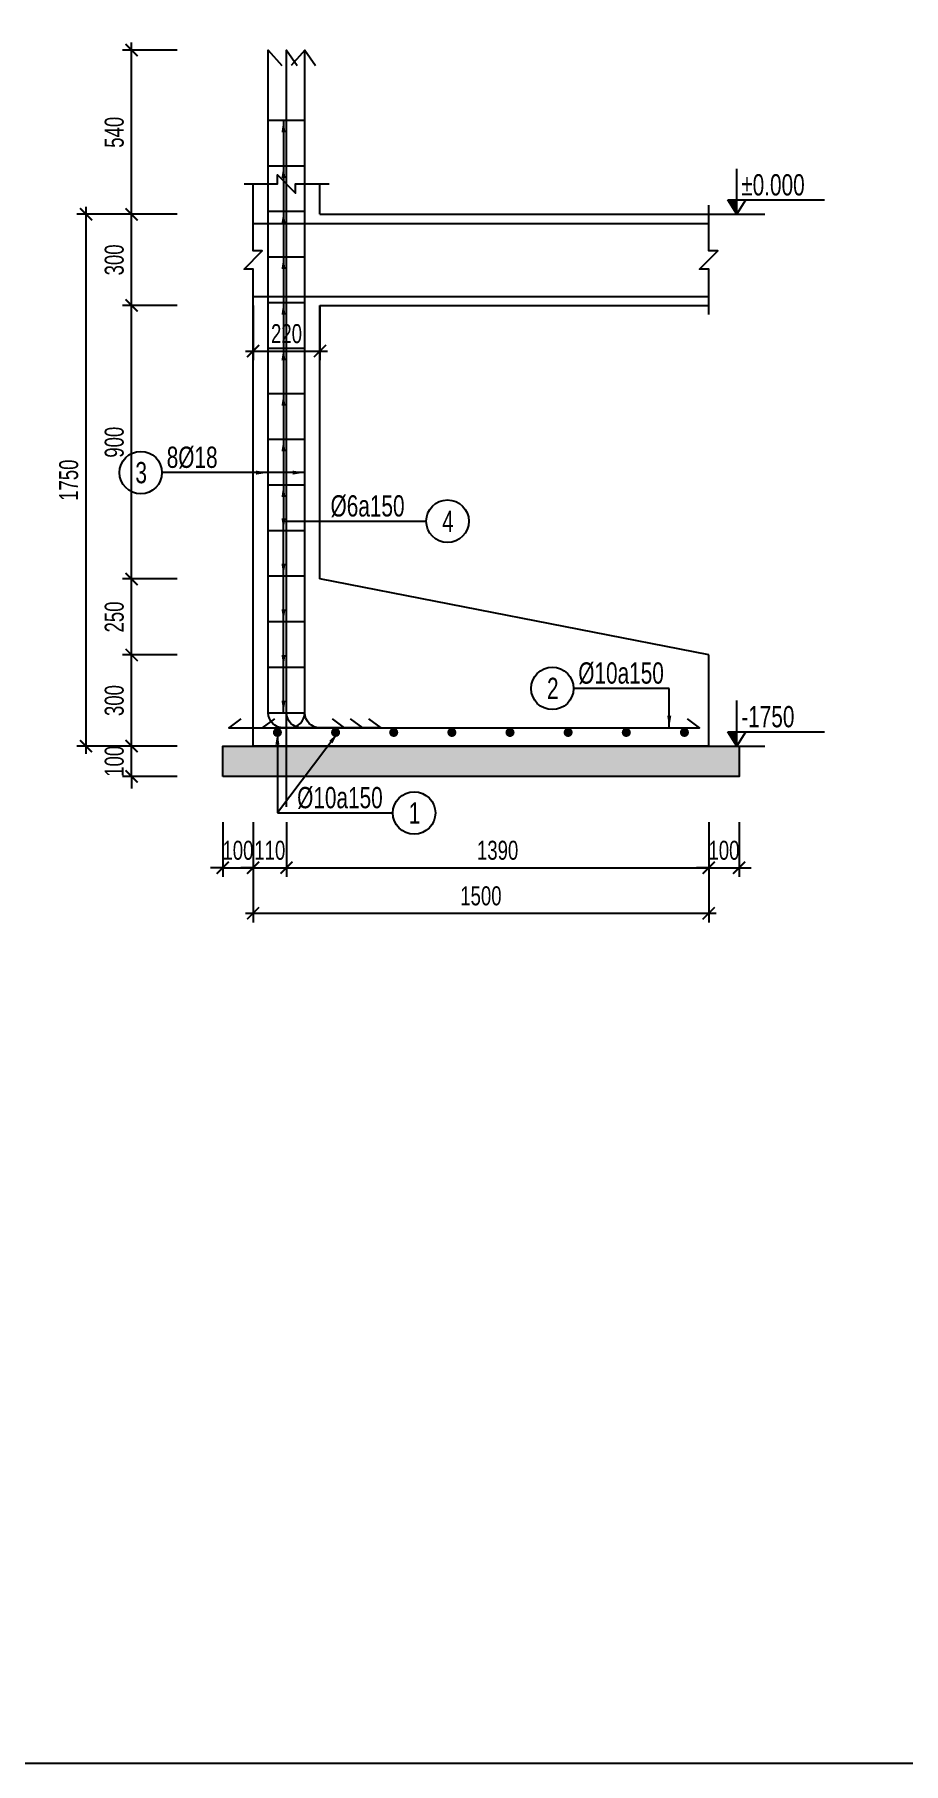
# Model space of a CAD drawing. Header units: inches. Extents: x 442278 to 842836, y -356313 to 59457.
# Drawn here: x 707716 to 710577, y -43606 to -37917 of the extents above; entities that cross this region are included whole.
import ezdxf

# ---------------------------------------------------------------- set-up
doc = ezdxf.new("R2010")
doc.units = ezdxf.units.IN
doc.header["$LTSCALE"] = 250
doc.header["$MEASUREMENT"] = 0
doc.linetypes.add('CENTER', pattern=[50.8, 31.75, -6.35, 6.35, -6.35])
for name, color, linetype in [('LA.BT', 7, 'Continuous'), ('LA.DIM', 251, 'Continuous'), ('LA.KHAC', 252, 'Continuous'), ('LA.TC', 3, 'Continuous'), ('LA.TD', 30, 'Continuous'), ('LA.TEXT', 60, 'Continuous'), ('LA.TRUC', 251, 'CENTER'), ('XDIT-MANH', 252, 'Continuous')]:
    doc.layers.add(name, color=color, linetype=linetype)
doc.styles.add('S.STEXT', font='arial.ttf', dxfattribs={"width": 0.7})
doc.styles.get("Standard").update_dxf_attribs({"font": 'arial.ttf'})
doc.dimstyles.new('S.DIM25', dxfattribs={"dimtxt": 62.5, "dimasz": 40, "dimexe": 30, "dimexo": 0, "dimgap": 25, "dimtad": 1, "dimdec": 0, "dimzin": 13, "dimdsep": 46, "dimtxsty": 'S.STEXT', "dimblk": 'ARCHTICK', "dimcen": 0, "dimdle": 25, "dimclrd": 251, "dimclre": 251, "dimclrt": 60, "dimadec": 0, "dimazin": 0, "dimtfac": 1, "dimtdec": 0, "dimtix": 1, "dimtmove": 2, "dimatfit": 3, "dimfxl": 1, "dimtolj": 1, "dimtzin": 13, "dimarcsym": 0})

# ---------------------------------------------------------------- blocks, each defined once
blk = doc.blocks.new('_ArchTick')
at = {"color": 0, "linetype": 'ByBlock', "const_width": 0.15}
blk.add_lwpolyline([(-0.5, -0.5), (0.5, 0.5)], dxfattribs=at)
blk = doc.blocks.new('*D336')
at = {"layer": 'DEFPOINTS', "color": 0, "transparency": 16777216}
for p in [(708435.8, -38808), (708655.8, -38808), (708655.8, -38958)]:
    blk.add_point(p, dxfattribs=at)
at = {"layer": 'LA.DIM', "color": 251, "lineweight": -2, "transparency": 16777216}
for p, q in [((708435.8, -38808), (708435.8, -38988)), ((708655.8, -38808), (708655.8, -38988)), ((708410.8, -38958), (708680.8, -38958))]:
    blk.add_line(p, q, dxfattribs=at)
at = {"layer": 'LA.DIM', "color": 251, "lineweight": -2, "transparency": 16777216, "xscale": 40, "yscale": 40, "zscale": 40, "rotation": 180}
blk.add_blockref('_ArchTick', (708435.8, -38958), dxfattribs=at)
at = {"layer": 'LA.DIM', "color": 251, "lineweight": -2, "transparency": 16777216, "xscale": 40, "yscale": 40, "zscale": 40}
blk.add_blockref('_ArchTick', (708655.8, -38958), dxfattribs=at)
at = {"layer": 'LA.DIM', "color": 60, "transparency": 16777216, "insert": (708545.8, -38901.1), "char_height": 62.5, "attachment_point": 5, "style": 'S.STEXT'}
blk.add_mtext('\\A1;220', dxfattribs=at)
blk = doc.blocks.new('*D337')
at = {"layer": 'DEFPOINTS', "color": 0, "transparency": 16777216}
for p in [(708035.8, -40258), (708185.8, -40258), (708185.8, -40358)]:
    blk.add_point(p, dxfattribs=at)
at = {"layer": 'LA.DIM', "color": 251, "lineweight": -2, "transparency": 16777216}
for p, q in [((708035.8, -40258), (708035.8, -40218)), ((708185.8, -40258), (708005.8, -40258)), ((708035.8, -40358), (708035.8, -40258)), ((708185.8, -40358), (708005.8, -40358)), ((708035.8, -40358), (708035.8, -40398))]:
    blk.add_line(p, q, dxfattribs=at)
at = {"layer": 'LA.DIM', "color": 251, "lineweight": -2, "transparency": 16777216, "xscale": 40, "yscale": 40, "zscale": 40}
for p, rotation in [((708035.8, -40258), 270), ((708035.8, -40358), 90)]:
    blk.add_blockref('_ArchTick', p, dxfattribs=dict(at, rotation=rotation))
at = {"layer": 'LA.DIM', "color": 60, "transparency": 16777216, "insert": (707978.9, -40308), "char_height": 62.5, "attachment_point": 5, "rotation": 90, "style": 'S.STEXT'}
blk.add_mtext('\\A1;100', dxfattribs=at)
blk = doc.blocks.new('*D338')
at = {"layer": 'DEFPOINTS', "color": 0, "transparency": 16777216}
for p in [(708035.8, -39958), (708185.8, -39958), (708185.8, -40258)]:
    blk.add_point(p, dxfattribs=at)
at = {"layer": 'LA.DIM', "color": 251, "lineweight": -2, "transparency": 16777216}
for p, q in [((708035.8, -40283), (708035.8, -39933)), ((708185.8, -39958), (708005.8, -39958)), ((708185.8, -40258), (708005.8, -40258))]:
    blk.add_line(p, q, dxfattribs=at)
at = {"layer": 'LA.DIM', "color": 251, "lineweight": -2, "transparency": 16777216, "xscale": 40, "yscale": 40, "zscale": 40}
for p, rotation in [((708035.8, -39958), 90), ((708035.8, -40258), 270)]:
    blk.add_blockref('_ArchTick', p, dxfattribs=dict(at, rotation=rotation))
at = {"layer": 'LA.DIM', "color": 60, "transparency": 16777216, "insert": (707978.9, -40108), "char_height": 62.5, "attachment_point": 5, "rotation": 90, "style": 'S.STEXT'}
blk.add_mtext('\\A1;300', dxfattribs=at)
blk = doc.blocks.new('*D339')
at = {"layer": 'DEFPOINTS', "color": 0, "transparency": 16777216}
for p in [(708035.8, -39708), (708185.8, -39708), (708185.8, -39958)]:
    blk.add_point(p, dxfattribs=at)
at = {"layer": 'LA.DIM', "color": 251, "lineweight": -2, "transparency": 16777216}
for p, q in [((708185.8, -39708), (708005.8, -39708)), ((708035.8, -39983), (708035.8, -39683)), ((708185.8, -39958), (708005.8, -39958))]:
    blk.add_line(p, q, dxfattribs=at)
at = {"layer": 'LA.DIM', "color": 251, "lineweight": -2, "transparency": 16777216, "xscale": 40, "yscale": 40, "zscale": 40}
for p, rotation in [((708035.8, -39708), 90), ((708035.8, -39958), 270)]:
    blk.add_blockref('_ArchTick', p, dxfattribs=dict(at, rotation=rotation))
at = {"layer": 'LA.DIM', "color": 60, "transparency": 16777216, "insert": (707978.9, -39833), "char_height": 62.5, "attachment_point": 5, "rotation": 90, "style": 'S.STEXT'}
blk.add_mtext('\\A1;250', dxfattribs=at)
blk = doc.blocks.new('*D340')
at = {"layer": 'DEFPOINTS', "color": 0, "transparency": 16777216}
for p in [(708035.8, -38808), (708185.8, -38808), (708185.8, -39708)]:
    blk.add_point(p, dxfattribs=at)
at = {"layer": 'LA.DIM', "color": 251, "lineweight": -2, "transparency": 16777216}
for p, q in [((708035.8, -39733), (708035.8, -38783)), ((708185.8, -38808), (708005.8, -38808)), ((708185.8, -39708), (708005.8, -39708))]:
    blk.add_line(p, q, dxfattribs=at)
at = {"layer": 'LA.DIM', "color": 251, "lineweight": -2, "transparency": 16777216, "xscale": 40, "yscale": 40, "zscale": 40}
for p, rotation in [((708035.8, -38808), 90), ((708035.8, -39708), 270)]:
    blk.add_blockref('_ArchTick', p, dxfattribs=dict(at, rotation=rotation))
at = {"layer": 'LA.DIM', "color": 60, "transparency": 16777216, "insert": (707978.9, -39258), "char_height": 62.5, "attachment_point": 5, "rotation": 90, "style": 'S.STEXT'}
blk.add_mtext('\\A1;900', dxfattribs=at)
blk = doc.blocks.new('*D341')
at = {"layer": 'DEFPOINTS', "color": 0, "transparency": 16777216}
for p in [(708035.8, -38508), (708185.8, -38508), (708185.8, -38808)]:
    blk.add_point(p, dxfattribs=at)
at = {"layer": 'LA.DIM', "color": 251, "lineweight": -2, "transparency": 16777216}
for p, q in [((708185.8, -38508), (708005.8, -38508)), ((708035.8, -38833), (708035.8, -38483)), ((708185.8, -38808), (708005.8, -38808))]:
    blk.add_line(p, q, dxfattribs=at)
at = {"layer": 'LA.DIM', "color": 251, "lineweight": -2, "transparency": 16777216, "xscale": 40, "yscale": 40, "zscale": 40}
for p, rotation in [((708035.8, -38508), 90), ((708035.8, -38808), 270)]:
    blk.add_blockref('_ArchTick', p, dxfattribs=dict(at, rotation=rotation))
at = {"layer": 'LA.DIM', "color": 60, "transparency": 16777216, "insert": (707978.9, -38658), "char_height": 62.5, "attachment_point": 5, "rotation": 90, "style": 'S.STEXT'}
blk.add_mtext('\\A1;300', dxfattribs=at)
blk = doc.blocks.new('*D342')
at = {"layer": 'DEFPOINTS', "color": 0, "transparency": 16777216}
for p in [(708035.8, -37968), (708185.8, -37968), (708185.8, -38508)]:
    blk.add_point(p, dxfattribs=at)
at = {"layer": 'LA.DIM', "color": 251, "lineweight": -2, "transparency": 16777216}
for p, q in [((708035.8, -38533), (708035.8, -37943)), ((708185.8, -37968), (708005.8, -37968)), ((708185.8, -38508), (708005.8, -38508))]:
    blk.add_line(p, q, dxfattribs=at)
at = {"layer": 'LA.DIM', "color": 251, "lineweight": -2, "transparency": 16777216, "xscale": 40, "yscale": 40, "zscale": 40}
for p, rotation in [((708035.8, -37968), 90), ((708035.8, -38508), 270)]:
    blk.add_blockref('_ArchTick', p, dxfattribs=dict(at, rotation=rotation))
at = {"layer": 'LA.DIM', "color": 60, "transparency": 16777216, "insert": (707978.9, -38238), "char_height": 62.5, "attachment_point": 5, "rotation": 90, "style": 'S.STEXT'}
blk.add_mtext('\\A1;540', dxfattribs=at)
blk = doc.blocks.new('*D343')
at = {"layer": 'DEFPOINTS', "color": 0, "transparency": 16777216}
for p in [(707885.8, -38508), (708185.8, -38508), (708185.8, -40258)]:
    blk.add_point(p, dxfattribs=at)
at = {"layer": 'LA.DIM', "color": 251, "lineweight": -2, "transparency": 16777216}
for p, q in [((708185.8, -38508), (707855.8, -38508)), ((707885.8, -40283), (707885.8, -38483)), ((708185.8, -40258), (707855.8, -40258))]:
    blk.add_line(p, q, dxfattribs=at)
at = {"layer": 'LA.DIM', "color": 251, "lineweight": -2, "transparency": 16777216, "xscale": 40, "yscale": 40, "zscale": 40}
for p, rotation in [((707885.8, -38508), 90), ((707885.8, -40258), 270)]:
    blk.add_blockref('_ArchTick', p, dxfattribs=dict(at, rotation=rotation))
at = {"layer": 'LA.DIM', "color": 60, "transparency": 16777216, "insert": (707828.9, -39383), "char_height": 62.5, "attachment_point": 5, "rotation": 90, "style": 'S.STEXT'}
blk.add_mtext('\\A1;1750', dxfattribs=at)
blk = doc.blocks.new('*D344')
at = {"layer": 'DEFPOINTS', "color": 0, "transparency": 16777216}
for p in [(708335.8, -40508), (708435.8, -40508), (708435.8, -40658)]:
    blk.add_point(p, dxfattribs=at)
at = {"layer": 'LA.DIM', "color": 251, "lineweight": -2, "transparency": 16777216}
for p, q in [((708335.8, -40508), (708335.8, -40688)), ((708435.8, -40508), (708435.8, -40688)), ((708335.8, -40658), (708295.8, -40658)), ((708335.8, -40658), (708435.8, -40658)), ((708435.8, -40658), (708475.8, -40658))]:
    blk.add_line(p, q, dxfattribs=at)
at = {"layer": 'LA.DIM', "color": 251, "lineweight": -2, "transparency": 16777216, "xscale": 40, "yscale": 40, "zscale": 40}
blk.add_blockref('_ArchTick', (708335.8, -40658), dxfattribs=at)
at = {"layer": 'LA.DIM', "color": 251, "lineweight": -2, "transparency": 16777216, "xscale": 40, "yscale": 40, "zscale": 40, "rotation": 180}
blk.add_blockref('_ArchTick', (708435.8, -40658), dxfattribs=at)
at = {"layer": 'LA.DIM', "color": 60, "transparency": 16777216, "insert": (708385.8, -40601.1), "char_height": 62.5, "attachment_point": 5, "style": 'S.STEXT'}
blk.add_mtext('\\A1;100', dxfattribs=at)
blk = doc.blocks.new('*D345')
at = {"layer": 'DEFPOINTS', "color": 0, "transparency": 16777216}
for p in [(708435.8, -40508), (708545.8, -40508), (708545.8, -40658)]:
    blk.add_point(p, dxfattribs=at)
at = {"layer": 'LA.DIM', "color": 251, "lineweight": -2, "transparency": 16777216}
for p, q in [((708435.8, -40508), (708435.8, -40688)), ((708545.8, -40508), (708545.8, -40688)), ((708435.8, -40658), (708395.8, -40658)), ((708435.8, -40658), (708545.8, -40658)), ((708545.8, -40658), (708585.8, -40658))]:
    blk.add_line(p, q, dxfattribs=at)
at = {"layer": 'LA.DIM', "color": 251, "lineweight": -2, "transparency": 16777216, "xscale": 40, "yscale": 40, "zscale": 40}
blk.add_blockref('_ArchTick', (708435.8, -40658), dxfattribs=at)
at = {"layer": 'LA.DIM', "color": 251, "lineweight": -2, "transparency": 16777216, "xscale": 40, "yscale": 40, "zscale": 40, "rotation": 180}
blk.add_blockref('_ArchTick', (708545.8, -40658), dxfattribs=at)
at = {"layer": 'LA.DIM', "color": 60, "transparency": 16777216, "insert": (708490.8, -40601.1), "char_height": 62.5, "attachment_point": 5, "style": 'S.STEXT'}
blk.add_mtext('\\A1;110', dxfattribs=at)
blk = doc.blocks.new('*D346')
at = {"layer": 'DEFPOINTS', "color": 0, "transparency": 16777216}
for p in [(708545.8, -40508), (709935.8, -40508), (709935.8, -40658)]:
    blk.add_point(p, dxfattribs=at)
at = {"layer": 'LA.DIM', "color": 251, "lineweight": -2, "transparency": 16777216}
for p, q in [((708545.8, -40508), (708545.8, -40688)), ((709935.8, -40508), (709935.8, -40688)), ((708520.8, -40658), (709960.8, -40658))]:
    blk.add_line(p, q, dxfattribs=at)
at = {"layer": 'LA.DIM', "color": 251, "lineweight": -2, "transparency": 16777216, "xscale": 40, "yscale": 40, "zscale": 40, "rotation": 180}
blk.add_blockref('_ArchTick', (708545.8, -40658), dxfattribs=at)
at = {"layer": 'LA.DIM', "color": 251, "lineweight": -2, "transparency": 16777216, "xscale": 40, "yscale": 40, "zscale": 40}
blk.add_blockref('_ArchTick', (709935.8, -40658), dxfattribs=at)
at = {"layer": 'LA.DIM', "color": 60, "transparency": 16777216, "insert": (709240.8, -40601.1), "char_height": 62.5, "attachment_point": 5, "style": 'S.STEXT'}
blk.add_mtext('\\A1;1390', dxfattribs=at)
blk = doc.blocks.new('*D347')
at = {"layer": 'DEFPOINTS', "color": 0, "transparency": 16777216}
for p in [(709935.8, -40508), (710035.8, -40508), (710035.8, -40658)]:
    blk.add_point(p, dxfattribs=at)
at = {"layer": 'LA.DIM', "color": 251, "lineweight": -2, "transparency": 16777216}
for p, q in [((709935.8, -40508), (709935.8, -40688)), ((710035.8, -40508), (710035.8, -40688)), ((709935.8, -40658), (709895.8, -40658)), ((709935.8, -40658), (710035.8, -40658)), ((710035.8, -40658), (710075.8, -40658))]:
    blk.add_line(p, q, dxfattribs=at)
at = {"layer": 'LA.DIM', "color": 251, "lineweight": -2, "transparency": 16777216, "xscale": 40, "yscale": 40, "zscale": 40}
blk.add_blockref('_ArchTick', (709935.8, -40658), dxfattribs=at)
at = {"layer": 'LA.DIM', "color": 251, "lineweight": -2, "transparency": 16777216, "xscale": 40, "yscale": 40, "zscale": 40, "rotation": 180}
blk.add_blockref('_ArchTick', (710035.8, -40658), dxfattribs=at)
at = {"layer": 'LA.DIM', "color": 60, "transparency": 16777216, "insert": (709985.8, -40601.1), "char_height": 62.5, "attachment_point": 5, "style": 'S.STEXT'}
blk.add_mtext('\\A1;100', dxfattribs=at)
blk = doc.blocks.new('*D348')
at = {"layer": 'DEFPOINTS', "color": 0, "transparency": 16777216}
for p in [(708435.8, -40508), (709935.8, -40508), (709935.8, -40808)]:
    blk.add_point(p, dxfattribs=at)
at = {"layer": 'LA.DIM', "color": 251, "lineweight": -2, "transparency": 16777216}
for p, q in [((708435.8, -40508), (708435.8, -40838)), ((709935.8, -40508), (709935.8, -40838)), ((708410.8, -40808), (709960.8, -40808))]:
    blk.add_line(p, q, dxfattribs=at)
at = {"layer": 'LA.DIM', "color": 251, "lineweight": -2, "transparency": 16777216, "xscale": 40, "yscale": 40, "zscale": 40, "rotation": 180}
blk.add_blockref('_ArchTick', (708435.8, -40808), dxfattribs=at)
at = {"layer": 'LA.DIM', "color": 251, "lineweight": -2, "transparency": 16777216, "xscale": 40, "yscale": 40, "zscale": 40}
blk.add_blockref('_ArchTick', (709935.8, -40808), dxfattribs=at)
at = {"layer": 'LA.DIM', "color": 60, "transparency": 16777216, "insert": (709185.8, -40751.1), "char_height": 62.5, "attachment_point": 5, "style": 'S.STEXT'}
blk.add_mtext('\\A1;1500', dxfattribs=at)

msp = doc.modelspace()

# ---------------------------------------------------------------- hatches: boundary and pattern name
at = {"layer": 'LA.KHAC', "linetype": 'Continuous'}
for points in [[(710028.17, -38460.64), (709998.7, -38460.64), (710028.17, -38508)], [(710028.17, -40210.64), (709998.7, -40210.64), (710028.17, -40258)]]:
    msp.add_hatch(color=256, dxfattribs=at).paths.add_polyline_path(points)
at = {"layer": 'LA.KHAC'}
h = msp.add_hatch(dxfattribs=at)
h.set_pattern_fill('AR-CONC', color=256, scale=10, style=0)
h.set_pattern_definition([(50, (57248.84, 0), (71.726018, -6.2752135), [7.5, -82.5]), (355, (57248.84, 0), (-13.875133, 75.219213), [6, -66]), (100.451444, (57254.82, -0.52), (57.850885, 68.943999), [6.374019, -70.114211]), (46.1842, (57248.84, 20), (106.724133, -16.551928), [11.25, -123.75]), (96.635635, (57257.73, 18.62), (93.466195, 97.41186), [9.561034, -105.171376]), (351.184164, (57248.84, 20), (93.466195, 97.41186), [9, -99]), (21, (57258.84, 15), (59.690705, -40.261889), [7.5, -82.5]), (326, (57258.84, 15), (24.331533, 72.5150045), [6, -66]), (71.451445, (57263.814, 11.645), (84.022238, 32.253115), [6.374019, -70.114211]), (37.5, (57248.84, 0), (1.2159855, 33.2893854), [0, -65.2, 0, -67, 0, -66.25]), (7.5, (57248.84, 0), (26.3069537, 39.4411712), [0, -38.2, 0, -63.7, 0, -25.25]), (327.5, (57226.54, 0), (53.3822436, -2.2554872), [0, -25, 0, -78, 0, -103.5]), (317.5, (57216.54, 0), (58.318617, 10.0104982), [0, -32.5, 0, -51.8, 0, -73.5])])
h.paths.add_polyline_path([(708335.84, -40358), (708335.84, -40258), (710035.84, -40258), (710035.84, -40358)])
at = {"layer": 'LA.TC'}
h = msp.add_hatch(color=256, dxfattribs=at)
edge = h.paths.add_edge_path(flags=16)
edge.add_arc((708515.84, -40213), 15, 0, 360)
h = msp.add_hatch(color=256, dxfattribs=at)
edge = h.paths.add_edge_path(flags=16)
edge.add_arc((708707.27, -40213), 15, 0, 360)
h = msp.add_hatch(color=256, dxfattribs=at)
edge = h.paths.add_edge_path(flags=16)
edge.add_arc((708898.7, -40213), 15, 0, 360)
h = msp.add_hatch(color=256, dxfattribs=at)
edge = h.paths.add_edge_path(flags=16)
edge.add_arc((709090.13, -40213), 15, 0, 360)
h = msp.add_hatch(color=256, dxfattribs=at)
edge = h.paths.add_edge_path(flags=16)
edge.add_arc((709281.55, -40213), 15, 0, 360)
h = msp.add_hatch(color=256, dxfattribs=at)
edge = h.paths.add_edge_path(flags=16)
edge.add_arc((709472.98, -40213), 15, 0, 360)
h = msp.add_hatch(color=256, dxfattribs=at)
edge = h.paths.add_edge_path(flags=16)
edge.add_arc((709664.41, -40213), 15, 0, 360)
h = msp.add_hatch(color=256, dxfattribs=at)
edge = h.paths.add_edge_path(flags=16)
edge.add_arc((709855.84, -40213), 15, 0, 360)

# ---------------------------------------------------------------- linework, layer by layer
at = {"layer": 'LA.BT'}
for p, q in [((708435.84, -38508), (708435.84, -38408)), ((708655.84, -38508), (708655.84, -38408)), ((708435.84, -38508), (708435.84, -38508)), ((708655.84, -38508), (709935.84, -38508)), ((708435.84, -39708), (708435.84, -38808)), ((708435.84, -38808), (708435.84, -38808)), ((708655.84, -39708), (708655.84, -38808)), ((708655.84, -38808), (709935.84, -38808)), ((708435.84, -39958), (708435.84, -39708)), ((708435.84, -39708), (708435.84, -39708)), ((709935.84, -39958), (708655.84, -39708)), ((708655.84, -39708), (708655.84, -39708)), ((708435.84, -40258), (708435.84, -39958)), ((709935.84, -40258), (709935.84, -39958)), ((709935.84, -40258), (708435.84, -40258))]:
    msp.add_line(p, q, dxfattribs=at)
at = {"layer": 'LA.DIM'}
for centre in [(708065.84, -39358), (709075.84, -39518), (709420.84, -40068), (708965.84, -40478)]:
    msp.add_circle(centre, 70, dxfattribs=at)
at = {"layer": 'LA.KHAC', "color": 203, "linetype": 'Continuous'}
for p, q in [((710028.17, -38508), (710028.17, -38358.19)), ((709935.84, -38508), (710120.49, -38508)), ((710028.17, -38508), (709998.7, -38460.64)), ((709998.7, -38460.64), (710316.62, -38460.64)), ((710028.17, -38508), (710057.63, -38460.64)), ((710028.17, -40258), (710028.17, -40108.19)), ((710028.17, -40258), (709998.7, -40210.64)), ((709998.7, -40210.64), (710316.62, -40210.64)), ((710028.17, -40258), (710057.63, -40210.64)), ((709935.84, -40258), (710120.49, -40258))]:
    msp.add_line(p, q, dxfattribs=at)
at = {"layer": 'LA.KHAC'}
for points in [[(708405.84, -38408), (708515.84, -38408), (708515.84, -38378), (708575.84, -38438), (708575.84, -38408), (708685.84, -38408)], [(708435.84, -38838), (708435.84, -38688), (708405.84, -38688), (708465.84, -38628), (708435.84, -38628), (708435.84, -38478)], [(709935.84, -38838), (709935.84, -38688), (709905.84, -38688), (709965.84, -38628), (709935.84, -38628), (709935.84, -38478)]]:
    msp.add_lwpolyline(points, dxfattribs=at)
at = {"layer": 'LA.KHAC', "color": 203, "linetype": 'Continuous', "const_width": 4}
for points in [[(710028.17, -38358.19), (710028.17, -38386.13)], [(710028.17, -40108.19), (710028.17, -40136.13)]]:
    msp.add_lwpolyline(points, dxfattribs=at)
at = {"layer": 'LA.KHAC'}
msp.add_lwpolyline([(708335.84, -40358), (708335.84, -40258), (710035.84, -40258), (710035.84, -40358)], close=True, dxfattribs=at)
at = {"layer": 'LA.TC'}
for p, q in [((708435.84, -38538), (709935.84, -38538)), ((708435.84, -38778), (709935.84, -38778))]:
    msp.add_line(p, q, dxfattribs=at)
at = {"layer": 'LA.TC', "extrusion": (-1.22465e-16, 0, -1)}
msp.add_lwpolyline([(-708395.84, -40168), (-708355.84, -40198), (-708555.84, -40198, -0.4142112), (-708605.84, -40148), (-708605.84, -37968), (-708560.84, -38018)], format="xyb", dxfattribs=at)
at = {"layer": 'LA.TC'}
for points in [[(708695.84, -40168), (708735.84, -40198), (708535.84, -40198, -0.4142112), (708485.84, -40148), (708485.84, -37968), (708530.84, -38018)], [(708755.84, -40168), (708795.84, -40198), (708595.84, -40198, -0.4142112), (708545.84, -40148), (708545.84, -37968), (708580.84, -38018)], [(708815.84, -40168), (708855.84, -40198), (708655.84, -40198, -0.4142112), (708605.84, -40148), (708605.84, -37968), (708640.84, -38018)]]:
    msp.add_lwpolyline(points, format="xyb", dxfattribs=at)
msp.add_lwpolyline([(708505.84, -40168), (708465.84, -40198), (709905.84, -40198), (709865.84, -40168)], dxfattribs=at)
at = {"layer": 'LA.TD'}
for points in [[(708485.84, -38198), (708605.84, -38198)], [(708485.84, -38348), (708605.84, -38348)], [(708485.84, -38498), (708605.84, -38498)], [(708485.84, -38648), (708605.84, -38648)], [(708485.84, -38798), (708605.84, -38798)], [(708485.84, -38948), (708605.84, -38948)], [(708485.84, -39098), (708605.84, -39098)], [(708485.84, -39248), (708605.84, -39248)], [(708485.84, -39398), (708605.84, -39398)], [(708485.84, -39548), (708605.84, -39548)], [(708485.84, -39698), (708605.84, -39698)], [(708485.84, -39848), (708605.84, -39848)], [(708485.84, -39998), (708605.84, -39998)], [(708485.84, -40148), (708605.84, -40148)]]:
    msp.add_lwpolyline(points, dxfattribs=at)
at = {"layer": 'LA.TRUC', "ltscale": 5}
msp.add_line((708545.84, -40458), (708545.84, -38008), dxfattribs=at)
at = {"layer": 'XDIT-MANH'}
msp.add_lwpolyline([(694698.51, -30487.41), (720714.86, -30487.41), (720714.86, -43605.61), (694698.51, -43605.61)], close=True, dxfattribs=at)

# ---------------------------------------------------------------- texts
at = {"layer": 'LA.TEXT', "style": 'S.STEXT', "width": 0.7}
for s, p in [('%%p0.000', (710042.84, -38446)), ('3', (708048.34, -39393)), ('4', (709058.34, -39553)), ('2', (709403.34, -40103)), ('-1750', (710042.84, -40196)), ('1', (708948.34, -40513))]:
    msp.add_text(s, height=70, dxfattribs=at).set_placement(p)
at = {"layer": 'LA.TEXT', "width": 0.7}
for s, p in [('8%%c18', (708151.4, -39342.44)), ('%%c6a150', (708690.84, -39502.44)), ('%%c10a150', (709506.4, -40052.44)), ('%%c10a150', (708580.84, -40462.44))]:
    msp.add_text(s, height=70, dxfattribs=at).set_placement(p)

# ---------------------------------------------------------------- dimensions: what is measured, and where the dimension line sits
at = {"layer": 'LA.DIM'}
for base, p1, p2, picture, middle in [((708035.84, -37968), (708185.84, -38508), (708185.84, -37968), '*D342', (707978.93, -38238)), ((707885.84, -38508), (708185.84, -40258), (708185.84, -38508), '*D343', (707828.93, -39383)), ((708035.84, -38508), (708185.84, -38808), (708185.84, -38508), '*D341', (707978.91, -38658)), ((708035.84, -38808), (708185.84, -39708), (708185.84, -38808), '*D340', (707978.93, -39258)), ((708035.84, -39708), (708185.84, -39958), (708185.84, -39708), '*D339', (707978.93, -39833)), ((708035.84, -39958), (708185.84, -40258), (708185.84, -39958), '*D338', (707978.91, -40108)), ((708035.84, -40258), (708185.84, -40358), (708185.84, -40258), '*D337', (707978.93, -40308))]:
    dim = msp.add_linear_dim(base=base, p1=p1, p2=p2, angle=90, dimstyle='S.DIM25', dxfattribs=at)
    dim.commit()
    dim.dimension.update_dxf_attribs({"geometry": picture, "text_midpoint": middle})
for base, p1, p2, picture, middle in [((708655.84, -38958), (708435.84, -38808), (708655.84, -38808), '*D336', (708545.84, -38901.09)), ((708435.84, -40658), (708335.84, -40508), (708435.84, -40508), '*D344', (708385.84, -40601.09)), ((708545.84, -40658), (708435.84, -40508), (708545.84, -40508), '*D345', (708490.84, -40601.09)), ((709935.84, -40808), (708435.84, -40508), (709935.84, -40508), '*D348', (709185.84, -40751.09)), ((709935.84, -40658), (708545.84, -40508), (709935.84, -40508), '*D346', (709240.84, -40601.07)), ((710035.84, -40658), (709935.84, -40508), (710035.84, -40508), '*D347', (709985.84, -40601.09))]:
    dim = msp.add_linear_dim(base=base, p1=p1, p2=p2, dimstyle='S.DIM25', dxfattribs=at)
    dim.commit()
    dim.dimension.update_dxf_attribs({"geometry": picture, "text_midpoint": middle})

# ---------------------------------------------------------------- leaders
for points in [[(708535.84, -38198), (708535.84, -39518), (708955.84, -39518)], [(708535.84, -38348), (708535.84, -39518), (708955.84, -39518)], [(708535.84, -38498), (708535.84, -39518), (708955.84, -39518)], [(708535.84, -38648), (708535.84, -39518), (708955.84, -39518)], [(708535.84, -38798), (708535.84, -39518), (708955.84, -39518)], [(708535.84, -38948), (708535.84, -39518), (708955.84, -39518)], [(708535.84, -39098), (708535.84, -39518), (708955.84, -39518)], [(708535.84, -39248), (708535.84, -39518), (708955.84, -39518)], [(708605.84, -39358), (708135.84, -39358)], [(708485.84, -39358), (708135.84, -39358)], [(708535.84, -39398), (708535.84, -39518), (708955.84, -39518)], [(708535.84, -39548), (708535.84, -39518), (708955.84, -39518)], [(708535.84, -40148), (708535.84, -39518), (708955.84, -39518)], [(708535.84, -39998), (708535.84, -39518), (708955.84, -39518)], [(708535.84, -39848), (708535.84, -39518), (708955.84, -39518)], [(708535.84, -39698), (708535.84, -39518), (708955.84, -39518)], [(708535.84, -40148), (708535.84, -39518), (709005.84, -39518)], [(709805.84, -40198), (709805.84, -40068), (709490.84, -40068)], [(708515.84, -40213), (708515.84, -40478), (708895.84, -40478)], [(708715.84, -40213), (708515.84, -40478), (708895.84, -40478)]]:
    msp.add_leader(points, dimstyle='S.DIM25', dxfattribs=at)

doc.saveas('drawing.dxf')
